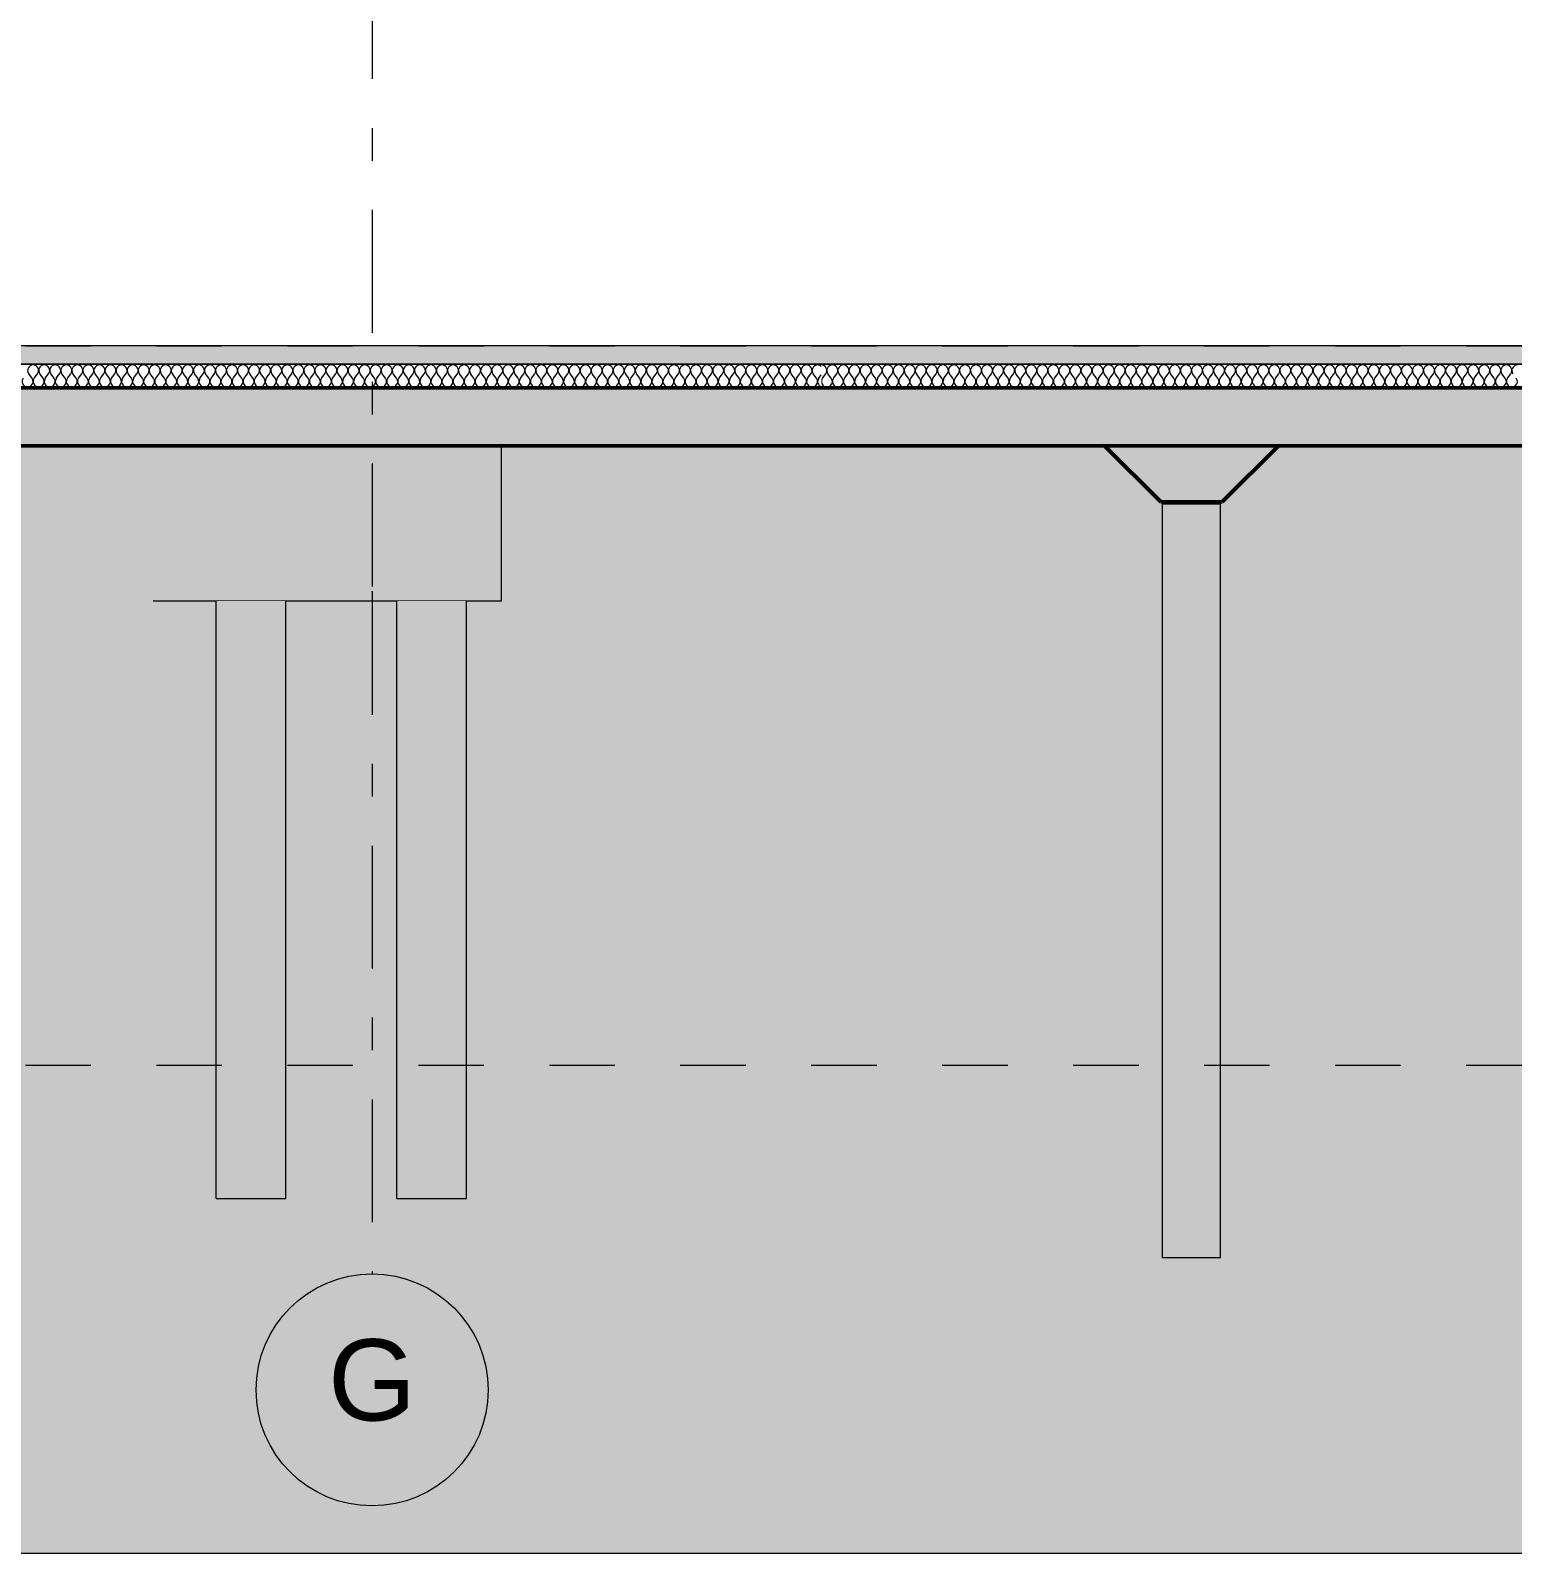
# Model space of a CAD drawing. Header units: millimetres. Extents: x -46169 to 228156, y -86316 to 18123.
# Drawn here: x 123191 to 129579, y -86316 to -79751 of the extents above; entities that cross this region are included whole.
import ezdxf
from ezdxf.enums import TextEntityAlignment as Align

# ---------------------------------------------------------------- set-up
doc = ezdxf.new("R2010")
doc.units = ezdxf.units.MM
doc.header["$MEASUREMENT"] = 0
for name, pattern in [('Dashed', [2822.222233, 1411.111116, -1411.111116]), ('Double Dashed', [1093.611073, 529.166651, -211.666656, 141.111112, -211.666656]), ('Wipeout_Contour', [1000, 0, -1000])]:
    doc.linetypes.add(name, pattern=pattern)
for name, color, linetype, lineweight, true_color in [('0_Pen_No__105', 7, 'Continuous', 15, 0xa6a6a6), ('A-230-M_FLOOR.IFC Import_Pen_No__109', 7, 'Continuous', 15, 0xa6a6a6), ('A-230-M_FLOOR.IFC Import_Pen_No__29', 7, 'Continuous', 50, 0x2a2a2a), ('New_A-15-MG_Structural_Grid_Phase_2_Pen_No__222', 7, 'Continuous', 13, 0x65af33), ('New_A-20-M_Floor_Slab_Pen_No__107', 7, 'Continuous', 15, 0xa6a6a6), ('New_A-20-M_Floor_Slab_Pen_No__109', 7, 'Continuous', 15, 0xa6a6a6), ('New_A-20-M_Floor_Slab_Pen_No__162', 7, 'Continuous', 0, 0xe47200), ('S-160-M_FOUND.IFC Import_Pen_No__104', 7, 'Continuous', 15, 0xa6a6a6), ('S-160-M_FOUND.IFC Import_Pen_No__24', 7, 'Continuous', 50, 0x2a2a2a)]:
    doc.layers.add(name, color=color, linetype=linetype, lineweight=lineweight, true_color=true_color)
for name, color, linetype in [('A-230-M_FLOOR.IFC Import', 7, 'Continuous'), ('New_A-15-MG_Structural_Grid_Phase_2', 7, 'Continuous'), ('New_A-20-M_Floor_Slab', 7, 'Continuous'), ('New_A-25-M_Wall_Int', 7, 'Continuous'), ('S-160-M_FOUND.IFC Import', 7, 'Continuous')]:
    doc.layers.add(name, color=color, linetype=linetype)
for name, color, linetype, lineweight in [('A-95-P_Drawing_Pen_No__1', 7, 'Continuous', 13), ('A-95-P_Drawing_Pen_No__84', 8, 'Continuous', 20), ('New_A-20-M_Floor_Slab_Pen_No__1', 7, 'Continuous', 13), ('S-160-M_FOUND.IFC Import_Pen_No__1', 7, 'Continuous', 13), ('S-160-M_FOUND.IFC Import_Pen_No__4', 7, 'Continuous', 20)]:
    doc.layers.add(name, color=color, linetype=linetype, lineweight=lineweight)
doc.styles.add('GENERATED_STYLE_1', font='')
doc.styles.get('GENERATED_STYLE_1').set_extended_font_data('Swis721 BT')
pattern_1 = [(0, (104446.8, -81110.96), (0, 779.423), [48.75, -401.25]), (0, (104671.8, -80721.25), (0, 779.423), [48.75, -401.25]), (60, (104446.8, -81110.96), (-675, 389.711), [48.75, -401.25]), (60, (104896.8, -81110.96), (-675, 389.711), [48.75, -401.25]), (120, (104495.5, -81110.96), (675, 389.711), [48.75, -401.25]), (120, (104945.5, -81110.96), (675, 389.711), [48.75, -401.25]), (0, (104446.78, -81035.96), (0, 150), [0, -150, 0, -225]), (45, (104521.78, -81035.96), (-106.066, 106.066), [0, -112.5, 0, -187.5])]

# ---------------------------------------------------------------- blocks, each defined once
blk = doc.blocks.new('Section Elem_42_1', base_point=(104446.8, -81111))
at = {"color": 254, "linetype": 'Wipeout_Contour', "lineweight": 0, "ltscale": 748914.291087}
blk.add_wipeout([(129753.1, -78111), (122227.6, -78111), (122227.6, -81111), (130484.8, -81111), (130484.8, -78111)], dxfattribs=at).dxf.layer = 'New_A-25-M_Wall_Int'
blk = doc.blocks.new('*X185', base_point=(104446.8, -81111))
at = {"layer": 'New_A-20-M_Floor_Slab_Pen_No__107', "linetype": 'Continuous'}
for p, q in [((126604.5, -81250), (126618.8, -81230.9)), ((126642.6, -81250), (126628.4, -81230.9)), ((126652.2, -81250), (126666.5, -81230.9)), ((126690.3, -81250), (126676, -81230.9)), ((126699.8, -81250), (126714.1, -81230.9)), ((126737.9, -81250), (126723.6, -81230.9)), ((126747.4, -81250), (126761.7, -81230.9)), ((126785.5, -81250), (126771.2, -81230.9)), ((126795, -81250), (126809.3, -81230.9)), ((126833.1, -81250), (126818.8, -81230.9)), ((126842.6, -81250), (126856.9, -81230.9)), ((126880.7, -81250), (126866.5, -81230.9)), ((126890.3, -81250), (126904.5, -81230.9)), ((126928.4, -81250), (126914.1, -81230.9)), ((126937.9, -81250), (126952.2, -81230.9)), ((126976, -81250), (126961.7, -81230.9)), ((126985.5, -81250), (126999.8, -81230.9)), ((127023.6, -81250), (127009.3, -81230.9)), ((127033.1, -81250), (127047.4, -81230.9)), ((127071.2, -81250), (127056.9, -81230.9)), ((127080.7, -81250), (127095, -81230.9)), ((127118.8, -81250), (127104.5, -81230.9)), ((127128.4, -81250), (127142.6, -81230.9)), ((127166.5, -81250), (127152.2, -81230.9)), ((127176, -81250), (127190.3, -81230.9)), ((127214.1, -81250), (127199.8, -81230.9)), ((127223.6, -81250), (127237.9, -81230.9)), ((127261.7, -81250), (127247.4, -81230.9)), ((127271.2, -81250), (127285.5, -81230.9)), ((127309.3, -81250), (127295, -81230.9)), ((127318.8, -81250), (127333.1, -81230.9)), ((127356.9, -81250), (127342.6, -81230.9)), ((127366.5, -81250), (127380.7, -81230.9)), ((127404.5, -81250), (127390.3, -81230.9)), ((127414.1, -81250), (127428.4, -81230.9)), ((127452.2, -81250), (127437.9, -81230.9)), ((127461.7, -81250), (127476, -81230.9)), ((127499.8, -81250), (127485.5, -81230.9)), ((127509.3, -81250), (127523.6, -81230.9)), ((127547.4, -81250), (127533.1, -81230.9)), ((127556.9, -81250), (127571.2, -81230.9)), ((127595, -81250), (127580.7, -81230.9)), ((127604.5, -81250), (127618.8, -81230.9)), ((127642.6, -81250), (127628.4, -81230.9)), ((127652.2, -81250), (127666.5, -81230.9)), ((127690.3, -81250), (127676, -81230.9)), ((127699.8, -81250), (127714.1, -81230.9)), ((127737.9, -81250), (127723.6, -81230.9)), ((127747.4, -81250), (127761.7, -81230.9)), ((127785.5, -81250), (127771.2, -81230.9)), ((127795, -81250), (127809.3, -81230.9)), ((127833.1, -81250), (127818.8, -81230.9)), ((127842.6, -81250), (127856.9, -81230.9)), ((127880.7, -81250), (127866.5, -81230.9)), ((127890.3, -81250), (127904.5, -81230.9)), ((127928.4, -81250), (127914.1, -81230.9)), ((127937.9, -81250), (127952.2, -81230.9)), ((127976, -81250), (127961.7, -81230.9)), ((127985.5, -81250), (127999.8, -81230.9)), ((128023.6, -81250), (128009.3, -81230.9)), ((128033.1, -81250), (128047.4, -81230.9)), ((128071.2, -81250), (128056.9, -81230.9)), ((128080.7, -81250), (128095, -81230.9)), ((128118.8, -81250), (128104.5, -81230.9)), ((128128.4, -81250), (128142.6, -81230.9)), ((128166.5, -81250), (128152.2, -81230.9)), ((128176, -81250), (128190.3, -81230.9)), ((128214.1, -81250), (128199.8, -81230.9)), ((128223.6, -81250), (128237.9, -81230.9)), ((128261.7, -81250), (128247.4, -81230.9)), ((128271.2, -81250), (128285.5, -81230.9)), ((128309.3, -81250), (128295, -81230.9)), ((128318.8, -81250), (128333.1, -81230.9)), ((128356.9, -81250), (128342.6, -81230.9)), ((128366.5, -81250), (128380.7, -81230.9)), ((128404.5, -81250), (128390.3, -81230.9)), ((128414.1, -81250), (128428.4, -81230.9)), ((128452.2, -81250), (128437.9, -81230.9)), ((128461.7, -81250), (128476, -81230.9)), ((128499.8, -81250), (128485.5, -81230.9)), ((128509.3, -81250), (128523.6, -81230.9)), ((128547.4, -81250), (128533.1, -81230.9)), ((128556.9, -81250), (128571.2, -81230.9)), ((128595, -81250), (128580.7, -81230.9)), ((128604.5, -81250), (128618.8, -81230.9)), ((128642.6, -81250), (128628.4, -81230.9)), ((128652.2, -81250), (128666.5, -81230.9)), ((128690.3, -81250), (128676, -81230.9)), ((128699.8, -81250), (128714.1, -81230.9)), ((128737.9, -81250), (128723.6, -81230.9)), ((128747.4, -81250), (128761.7, -81230.9)), ((128785.5, -81250), (128771.2, -81230.9)), ((128795, -81250), (128809.3, -81230.9)), ((128833.1, -81250), (128818.8, -81230.9)), ((128842.6, -81250), (128856.9, -81230.9)), ((128880.7, -81250), (128866.5, -81230.9)), ((128890.3, -81250), (128904.5, -81230.9)), ((128928.4, -81250), (128914.1, -81230.9)), ((128937.9, -81250), (128952.2, -81230.9)), ((128976, -81250), (128961.7, -81230.9)), ((128985.5, -81250), (128999.8, -81230.9)), ((129023.6, -81250), (129009.3, -81230.9)), ((129033.1, -81250), (129047.4, -81230.9)), ((129071.2, -81250), (129056.9, -81230.9)), ((129080.7, -81250), (129095, -81230.9)), ((129118.8, -81250), (129104.5, -81230.9)), ((129128.4, -81250), (129142.6, -81230.9)), ((129166.5, -81250), (129152.2, -81230.9)), ((129176, -81250), (129190.3, -81230.9)), ((129214.1, -81250), (129199.8, -81230.9)), ((129223.6, -81250), (129237.9, -81230.9)), ((129261.7, -81250), (129247.4, -81230.9)), ((129271.2, -81250), (129285.5, -81230.9)), ((129309.3, -81250), (129295, -81230.9)), ((129318.8, -81250), (129333.1, -81230.9)), ((129356.9, -81250), (129342.6, -81230.9)), ((129366.5, -81250), (129380.7, -81230.9)), ((129404.5, -81250), (129390.3, -81230.9)), ((129414.1, -81250), (129428.4, -81230.9)), ((129452.2, -81250), (129437.9, -81230.9)), ((129461.7, -81250), (129476, -81230.9)), ((129499.8, -81250), (129485.5, -81230.9)), ((129509.3, -81250), (129523.6, -81230.9)), ((129547.4, -81250), (129533.1, -81230.9)), ((129556.9, -81250), (129571.2, -81230.9))]:
    blk.add_line(p, q, dxfattribs=at)
for centre, start, end in [((126599.8, -81216.7), 323.1301, 90), ((126647.4, -81216.7), 90, 216.8699), ((126647.4, -81216.7), 323.1301, 90), ((126695, -81216.7), 90, 216.8699), ((126695, -81216.7), 323.1301, 90), ((126742.6, -81216.7), 90, 216.8699), ((126742.6, -81216.7), 323.1301, 90), ((126790.3, -81216.7), 90, 216.8699), ((126790.3, -81216.7), 323.1301, 90), ((126837.9, -81216.7), 90, 216.8699), ((126837.9, -81216.7), 323.1301, 90), ((126885.5, -81216.7), 90, 216.8699), ((126885.5, -81216.7), 323.1301, 90), ((126933.1, -81216.7), 90, 216.8699), ((126933.1, -81216.7), 323.1301, 90), ((126980.7, -81216.7), 90, 216.8699), ((126980.7, -81216.7), 323.1301, 90), ((127028.4, -81216.7), 90, 216.8699), ((127028.4, -81216.7), 323.1301, 90), ((127076, -81216.7), 90, 216.8699), ((127076, -81216.7), 323.1301, 90), ((127123.6, -81216.7), 90, 216.8699), ((127123.6, -81216.7), 323.1301, 90), ((127171.2, -81216.7), 90, 216.8699), ((127171.2, -81216.7), 323.1301, 90), ((127218.8, -81216.7), 90, 216.8699), ((127218.8, -81216.7), 323.1301, 90), ((127266.5, -81216.7), 90, 216.8699), ((127266.5, -81216.7), 323.1301, 90), ((127314.1, -81216.7), 90, 216.8699), ((127314.1, -81216.7), 323.1301, 90), ((127361.7, -81216.7), 90, 216.8699), ((127361.7, -81216.7), 323.1301, 90), ((127409.3, -81216.7), 90, 216.8699), ((127409.3, -81216.7), 323.1301, 90), ((127456.9, -81216.7), 90, 216.8699), ((127456.9, -81216.7), 323.1301, 90), ((127504.5, -81216.7), 90, 216.8699), ((127504.5, -81216.7), 323.1301, 90), ((127552.2, -81216.7), 90, 216.8699), ((127552.2, -81216.7), 323.1301, 90), ((127599.8, -81216.7), 90, 216.8699), ((127599.8, -81216.7), 323.1301, 90), ((127647.4, -81216.7), 90, 216.8699), ((127647.4, -81216.7), 323.1301, 90), ((127695, -81216.7), 90, 216.8699), ((127695, -81216.7), 323.1301, 90), ((127742.6, -81216.7), 90, 216.8699), ((127742.6, -81216.7), 323.1301, 90), ((127790.3, -81216.7), 90, 216.8699), ((127790.3, -81216.7), 323.1301, 90), ((127837.9, -81216.7), 90, 216.8699), ((127837.9, -81216.7), 323.1301, 90), ((127885.5, -81216.7), 90, 216.8699), ((127885.5, -81216.7), 323.1301, 90), ((127933.1, -81216.7), 90, 216.8699), ((127933.1, -81216.7), 323.1301, 90), ((127980.7, -81216.7), 90, 216.8699), ((127980.7, -81216.7), 323.1301, 90), ((128028.4, -81216.7), 90, 216.8699), ((128028.4, -81216.7), 323.1301, 90), ((128076, -81216.7), 90, 216.8699), ((128076, -81216.7), 323.1301, 90), ((128123.6, -81216.7), 90, 216.8699), ((128123.6, -81216.7), 323.1301, 90), ((128171.2, -81216.7), 90, 216.8699), ((128171.2, -81216.7), 323.1301, 90), ((128218.8, -81216.7), 90, 216.8699), ((128218.8, -81216.7), 323.1301, 90), ((128266.5, -81216.7), 90, 216.8699), ((128266.5, -81216.7), 323.1301, 90), ((128314.1, -81216.7), 90, 216.8699), ((128314.1, -81216.7), 323.1301, 90), ((128361.7, -81216.7), 90, 216.8699), ((128361.7, -81216.7), 323.1301, 90), ((128409.3, -81216.7), 90, 216.8699), ((128409.3, -81216.7), 323.1301, 90), ((128456.9, -81216.7), 90, 216.8699), ((128456.9, -81216.7), 323.1301, 90), ((128504.5, -81216.7), 90, 216.8699), ((128504.5, -81216.7), 323.1301, 90), ((128552.2, -81216.7), 90, 216.8699), ((128552.2, -81216.7), 323.1301, 90), ((128599.8, -81216.7), 90, 216.8699), ((128599.8, -81216.7), 323.1301, 90), ((128647.4, -81216.7), 90, 216.8699), ((128647.4, -81216.7), 323.1301, 90), ((128695, -81216.7), 90, 216.8699), ((128695, -81216.7), 323.1301, 90), ((128742.6, -81216.7), 90, 216.8699), ((128742.6, -81216.7), 323.1301, 90), ((128790.3, -81216.7), 90, 216.8699), ((128790.3, -81216.7), 323.1301, 90), ((128837.9, -81216.7), 90, 216.8699), ((128837.9, -81216.7), 323.1301, 90), ((128885.5, -81216.7), 90, 216.8699), ((128885.5, -81216.7), 323.1301, 90), ((128933.1, -81216.7), 90, 216.8699), ((128933.1, -81216.7), 323.1301, 90), ((128980.7, -81216.7), 90, 216.8699), ((128980.7, -81216.7), 323.1301, 90), ((129028.4, -81216.7), 90, 216.8699), ((129028.4, -81216.7), 323.1301, 90), ((129076, -81216.7), 90, 216.8699), ((129076, -81216.7), 323.1301, 90), ((129123.6, -81216.7), 90, 216.8699), ((129123.6, -81216.7), 323.1301, 90), ((129171.2, -81216.7), 90, 216.8699), ((129171.2, -81216.7), 323.1301, 90), ((129218.8, -81216.7), 90, 216.8699), ((129218.8, -81216.7), 323.1301, 90), ((129266.5, -81216.7), 90, 216.8699), ((129266.5, -81216.7), 323.1301, 90), ((129314.1, -81216.7), 90, 216.8699), ((129314.1, -81216.7), 323.1301, 90), ((129361.7, -81216.7), 90, 216.8699), ((129361.7, -81216.7), 323.1301, 90), ((129409.3, -81216.7), 90, 216.8699), ((129409.3, -81216.7), 323.1301, 90), ((129456.9, -81216.7), 90, 216.8699), ((129456.9, -81216.7), 323.1301, 90), ((129504.5, -81216.7), 90, 216.8699), ((129504.5, -81216.7), 323.1301, 90), ((129552.2, -81216.7), 90, 216.8699), ((129552.2, -81216.7), 323.1301, 90), ((129599.8, -81216.7), 90, 216.8699), ((126623.6, -81264.3), 143.1301, 36.8699), ((126671.2, -81264.3), 143.1301, 36.8699), ((126718.8, -81264.3), 143.1301, 36.8699), ((126766.5, -81264.3), 143.1301, 36.8699), ((126814.1, -81264.3), 143.1301, 36.8699), ((126861.7, -81264.3), 143.1301, 36.8699), ((126909.3, -81264.3), 143.1301, 36.8699), ((126956.9, -81264.3), 143.1301, 36.8699), ((127004.5, -81264.3), 143.1301, 36.8699), ((127052.2, -81264.3), 143.1301, 36.8699), ((127099.8, -81264.3), 143.1301, 36.8699), ((127147.4, -81264.3), 143.1301, 36.8699), ((127195, -81264.3), 143.1301, 36.8699), ((127242.6, -81264.3), 143.1301, 36.8699), ((127290.3, -81264.3), 143.1301, 36.8699), ((127337.9, -81264.3), 143.1301, 36.8699), ((127385.5, -81264.3), 143.1301, 36.8699), ((127433.1, -81264.3), 143.1301, 36.8699), ((127480.7, -81264.3), 143.1301, 36.8699), ((127528.4, -81264.3), 143.1301, 36.8699), ((127576, -81264.3), 143.1301, 36.8699), ((127623.6, -81264.3), 143.1301, 36.8699), ((127671.2, -81264.3), 143.1301, 36.8699), ((127718.8, -81264.3), 143.1301, 36.8699), ((127766.5, -81264.3), 143.1301, 36.8699), ((127814.1, -81264.3), 143.1301, 36.8699), ((127861.7, -81264.3), 143.1301, 36.8699), ((127909.3, -81264.3), 143.1301, 36.8699), ((127956.9, -81264.3), 143.1301, 36.8699), ((128004.5, -81264.3), 143.1301, 36.8699), ((128052.2, -81264.3), 143.1301, 36.8699), ((128099.8, -81264.3), 143.1301, 36.8699), ((128147.4, -81264.3), 143.1301, 36.8699), ((128195, -81264.3), 143.1301, 36.8699), ((128242.6, -81264.3), 143.1301, 36.8699), ((128290.3, -81264.3), 143.1301, 36.8699), ((128337.9, -81264.3), 143.1301, 36.8699), ((128385.5, -81264.3), 143.1301, 36.8699), ((128433.1, -81264.3), 143.1301, 36.8699), ((128480.7, -81264.3), 143.1301, 36.8699), ((128528.4, -81264.3), 143.1301, 36.8699), ((128576, -81264.3), 143.1301, 36.8699), ((128623.6, -81264.3), 143.1301, 36.8699), ((128671.2, -81264.3), 143.1301, 36.8699), ((128718.8, -81264.3), 143.1301, 36.8699), ((128766.5, -81264.3), 143.1301, 36.8699), ((128814.1, -81264.3), 143.1301, 36.8699), ((128861.7, -81264.3), 143.1301, 36.8699), ((128909.3, -81264.3), 143.1301, 36.8699), ((128956.9, -81264.3), 143.1301, 36.8699), ((129004.5, -81264.3), 143.1301, 36.8699), ((129052.2, -81264.3), 143.1301, 36.8699), ((129099.8, -81264.3), 143.1301, 36.8699), ((129147.4, -81264.3), 143.1301, 36.8699), ((129195, -81264.3), 143.1301, 36.8699), ((129242.6, -81264.3), 143.1301, 36.8699), ((129290.3, -81264.3), 143.1301, 36.8699), ((129337.9, -81264.3), 143.1301, 36.8699), ((129385.5, -81264.3), 143.1301, 36.8699), ((129433.1, -81264.3), 143.1301, 36.8699), ((129480.7, -81264.3), 143.1301, 36.8699), ((129528.4, -81264.3), 143.1301, 36.8699), ((129576, -81264.3), 143.1301, 36.8699)]:
    blk.add_arc(centre, 23.8, start, end, dxfattribs=at)
blk = doc.blocks.new('*X186', base_point=(104446.8, -81111))
at = {"layer": 'New_A-20-M_Floor_Slab_Pen_No__107', "linetype": 'Continuous'}
for p, q in [((123198, -81250), (123183.8, -81230.9)), ((123207.6, -81250), (123221.9, -81230.9)), ((123245.7, -81250), (123231.4, -81230.9)), ((123255.2, -81250), (123269.5, -81230.9)), ((123293.3, -81250), (123279, -81230.9)), ((123302.8, -81250), (123317.1, -81230.9)), ((123340.9, -81250), (123326.6, -81230.9)), ((123350.4, -81250), (123364.7, -81230.9)), ((123388.5, -81250), (123374.2, -81230.9)), ((123398, -81250), (123412.3, -81230.9)), ((123436.1, -81250), (123421.9, -81230.9)), ((123445.7, -81250), (123459.9, -81230.9)), ((123483.8, -81250), (123469.5, -81230.9)), ((123493.3, -81250), (123507.6, -81230.9)), ((123531.4, -81250), (123517.1, -81230.9)), ((123540.9, -81250), (123555.2, -81230.9)), ((123579, -81250), (123564.7, -81230.9)), ((123588.5, -81250), (123602.8, -81230.9)), ((123626.6, -81250), (123612.3, -81230.9)), ((123636.1, -81250), (123650.4, -81230.9)), ((123674.2, -81250), (123659.9, -81230.9)), ((123683.8, -81250), (123698, -81230.9)), ((123721.9, -81250), (123707.6, -81230.9)), ((123731.4, -81250), (123745.7, -81230.9)), ((123769.5, -81250), (123755.2, -81230.9)), ((123779, -81250), (123793.3, -81230.9)), ((123817.1, -81250), (123802.8, -81230.9)), ((123826.6, -81250), (123840.9, -81230.9)), ((123864.7, -81250), (123850.4, -81230.9)), ((123874.2, -81250), (123888.5, -81230.9)), ((123912.3, -81250), (123898, -81230.9)), ((123921.9, -81250), (123936.1, -81230.9)), ((123959.9, -81250), (123945.7, -81230.9)), ((123969.5, -81250), (123983.8, -81230.9)), ((124007.6, -81250), (123993.3, -81230.9)), ((124017.1, -81250), (124031.4, -81230.9)), ((124055.2, -81250), (124040.9, -81230.9)), ((124064.7, -81250), (124079, -81230.9)), ((124102.8, -81250), (124088.5, -81230.9)), ((124112.3, -81250), (124126.6, -81230.9)), ((124150.4, -81250), (124136.1, -81230.9)), ((124159.9, -81250), (124174.2, -81230.9)), ((124198, -81250), (124183.8, -81230.9)), ((124207.6, -81250), (124221.9, -81230.9)), ((124245.7, -81250), (124231.4, -81230.9)), ((124255.2, -81250), (124269.5, -81230.9)), ((124293.3, -81250), (124279, -81230.9)), ((124302.8, -81250), (124317.1, -81230.9)), ((124340.9, -81250), (124326.6, -81230.9)), ((124350.4, -81250), (124364.7, -81230.9)), ((124388.5, -81250), (124374.2, -81230.9)), ((124398, -81250), (124412.3, -81230.9)), ((124436.1, -81250), (124421.9, -81230.9)), ((124445.7, -81250), (124459.9, -81230.9)), ((124483.8, -81250), (124469.5, -81230.9)), ((124493.3, -81250), (124507.6, -81230.9)), ((124531.4, -81250), (124517.1, -81230.9)), ((124540.9, -81250), (124555.2, -81230.9)), ((124579, -81250), (124564.7, -81230.9)), ((124588.5, -81250), (124602.8, -81230.9)), ((124626.6, -81250), (124612.3, -81230.9)), ((124636.1, -81250), (124650.4, -81230.9)), ((124674.2, -81250), (124659.9, -81230.9)), ((124683.8, -81250), (124698, -81230.9)), ((124721.9, -81250), (124707.6, -81230.9)), ((124731.4, -81250), (124745.7, -81230.9)), ((124769.5, -81250), (124755.2, -81230.9)), ((124779, -81250), (124793.3, -81230.9)), ((124817.1, -81250), (124802.8, -81230.9)), ((124826.6, -81250), (124840.9, -81230.9)), ((124864.7, -81250), (124850.4, -81230.9)), ((124874.2, -81250), (124888.5, -81230.9)), ((124912.3, -81250), (124898, -81230.9)), ((124921.9, -81250), (124936.1, -81230.9)), ((124959.9, -81250), (124945.7, -81230.9)), ((124969.5, -81250), (124983.8, -81230.9)), ((125007.6, -81250), (124993.3, -81230.9)), ((125017.1, -81250), (125031.4, -81230.9)), ((125055.2, -81250), (125040.9, -81230.9)), ((125064.7, -81250), (125079, -81230.9)), ((125102.8, -81250), (125088.5, -81230.9)), ((125112.3, -81250), (125126.6, -81230.9)), ((125150.4, -81250), (125136.1, -81230.9)), ((125159.9, -81250), (125174.2, -81230.9)), ((125198, -81250), (125183.8, -81230.9)), ((125207.6, -81250), (125221.9, -81230.9)), ((125245.7, -81250), (125231.4, -81230.9)), ((125255.2, -81250), (125269.5, -81230.9)), ((125293.3, -81250), (125279, -81230.9)), ((125302.8, -81250), (125317.1, -81230.9)), ((125340.9, -81250), (125326.6, -81230.9)), ((125350.4, -81250), (125364.7, -81230.9)), ((125388.5, -81250), (125374.2, -81230.9)), ((125398, -81250), (125412.3, -81230.9)), ((125436.1, -81250), (125421.9, -81230.9)), ((125445.7, -81250), (125459.9, -81230.9)), ((125483.8, -81250), (125469.5, -81230.9)), ((125493.3, -81250), (125507.6, -81230.9)), ((125531.4, -81250), (125517.1, -81230.9)), ((125540.9, -81250), (125555.2, -81230.9)), ((125579, -81250), (125564.7, -81230.9)), ((125588.5, -81250), (125602.8, -81230.9)), ((125626.6, -81250), (125612.3, -81230.9)), ((125636.1, -81250), (125650.4, -81230.9)), ((125674.2, -81250), (125659.9, -81230.9)), ((125683.8, -81250), (125698, -81230.9)), ((125721.9, -81250), (125707.6, -81230.9)), ((125731.4, -81250), (125745.7, -81230.9)), ((125769.5, -81250), (125755.2, -81230.9)), ((125779, -81250), (125793.3, -81230.9)), ((125817.1, -81250), (125802.8, -81230.9)), ((125826.6, -81250), (125840.9, -81230.9)), ((125864.7, -81250), (125850.4, -81230.9)), ((125874.2, -81250), (125888.5, -81230.9)), ((125912.3, -81250), (125898, -81230.9)), ((125921.9, -81250), (125936.1, -81230.9)), ((125959.9, -81250), (125945.7, -81230.9)), ((125969.5, -81250), (125983.8, -81230.9)), ((126007.6, -81250), (125993.3, -81230.9)), ((126017.1, -81250), (126031.4, -81230.9)), ((126055.2, -81250), (126040.9, -81230.9)), ((126064.7, -81250), (126079, -81230.9)), ((126102.8, -81250), (126088.5, -81230.9)), ((126112.3, -81250), (126126.6, -81230.9)), ((126150.4, -81250), (126136.1, -81230.9)), ((126159.9, -81250), (126174.2, -81230.9)), ((126198, -81250), (126183.8, -81230.9)), ((126207.6, -81250), (126221.9, -81230.9)), ((126245.7, -81250), (126231.4, -81230.9)), ((126255.2, -81250), (126269.5, -81230.9)), ((126293.3, -81250), (126279, -81230.9)), ((126302.8, -81250), (126317.1, -81230.9)), ((126340.9, -81250), (126326.6, -81230.9)), ((126350.4, -81250), (126364.7, -81230.9)), ((126388.5, -81250), (126374.2, -81230.9)), ((126398, -81250), (126412.3, -81230.9)), ((126436.1, -81250), (126421.9, -81230.9)), ((126445.7, -81250), (126459.9, -81230.9)), ((126483.8, -81250), (126469.5, -81230.9)), ((126493.3, -81250), (126507.6, -81230.9)), ((126531.4, -81250), (126517.1, -81230.9)), ((126540.9, -81250), (126555.2, -81230.9)), ((126579, -81250), (126564.7, -81230.9)), ((126588.5, -81250), (126599.8, -81235))]:
    blk.add_line(p, q, dxfattribs=at)
for centre, start, end in [((123202.8, -81216.7), 90, 216.8699), ((123202.8, -81216.7), 323.1301, 90), ((123250.4, -81216.7), 90, 216.8699), ((123250.4, -81216.7), 323.1301, 90), ((123298, -81216.7), 90, 216.8699), ((123298, -81216.7), 323.1301, 90), ((123345.7, -81216.7), 90, 216.8699), ((123345.7, -81216.7), 323.1301, 90), ((123393.3, -81216.7), 90, 216.8699), ((123393.3, -81216.7), 323.1301, 90), ((123440.9, -81216.7), 90, 216.8699), ((123440.9, -81216.7), 323.1301, 90), ((123488.5, -81216.7), 90, 216.8699), ((123488.5, -81216.7), 323.1301, 90), ((123536.1, -81216.7), 90, 216.8699), ((123536.1, -81216.7), 323.1301, 90), ((123583.8, -81216.7), 90, 216.8699), ((123583.8, -81216.7), 323.1301, 90), ((123631.4, -81216.7), 90, 216.8699), ((123631.4, -81216.7), 323.1301, 90), ((123679, -81216.7), 90, 216.8699), ((123679, -81216.7), 323.1301, 90), ((123726.6, -81216.7), 90, 216.8699), ((123726.6, -81216.7), 323.1301, 90), ((123774.2, -81216.7), 90, 216.8699), ((123774.2, -81216.7), 323.1301, 90), ((123821.9, -81216.7), 90, 216.8699), ((123821.9, -81216.7), 323.1301, 90), ((123869.5, -81216.7), 90, 216.8699), ((123869.5, -81216.7), 323.1301, 90), ((123917.1, -81216.7), 90, 216.8699), ((123917.1, -81216.7), 323.1301, 90), ((123964.7, -81216.7), 90, 216.8699), ((123964.7, -81216.7), 323.1301, 90), ((124012.3, -81216.7), 90, 216.8699), ((124012.3, -81216.7), 323.1301, 90), ((124059.9, -81216.7), 90, 216.8699), ((124059.9, -81216.7), 323.1301, 90), ((124107.6, -81216.7), 90, 216.8699), ((124107.6, -81216.7), 323.1301, 90), ((124155.2, -81216.7), 90, 216.8699), ((124155.2, -81216.7), 323.1301, 90), ((124202.8, -81216.7), 90, 216.8699), ((124202.8, -81216.7), 323.1301, 90), ((124250.4, -81216.7), 90, 216.8699), ((124250.4, -81216.7), 323.1301, 90), ((124298, -81216.7), 90, 216.8699), ((124298, -81216.7), 323.1301, 90), ((124345.7, -81216.7), 90, 216.8699), ((124345.7, -81216.7), 323.1301, 90), ((124393.3, -81216.7), 90, 216.8699), ((124393.3, -81216.7), 323.1301, 90), ((124440.9, -81216.7), 90, 216.8699), ((124440.9, -81216.7), 323.1301, 90), ((124488.5, -81216.7), 90, 216.8699), ((124488.5, -81216.7), 323.1301, 90), ((124536.1, -81216.7), 90, 216.8699), ((124536.1, -81216.7), 323.1301, 90), ((124583.8, -81216.7), 90, 216.8699), ((124583.8, -81216.7), 323.1301, 90), ((124631.4, -81216.7), 90, 216.8699), ((124631.4, -81216.7), 323.1301, 90), ((124679, -81216.7), 90, 216.8699), ((124679, -81216.7), 323.1301, 90), ((124726.6, -81216.7), 90, 216.8699), ((124726.6, -81216.7), 323.1301, 90), ((124774.2, -81216.7), 90, 216.8699), ((124774.2, -81216.7), 323.1301, 90), ((124821.9, -81216.7), 90, 216.8699), ((124821.9, -81216.7), 323.1301, 90), ((124869.5, -81216.7), 90, 216.8699), ((124869.5, -81216.7), 323.1301, 90), ((124917.1, -81216.7), 90, 216.8699), ((124917.1, -81216.7), 323.1301, 90), ((124964.7, -81216.7), 90, 216.8699), ((124964.7, -81216.7), 323.1301, 90), ((125012.3, -81216.7), 90, 216.8699), ((125012.3, -81216.7), 323.1301, 90), ((125059.9, -81216.7), 90, 216.8699), ((125059.9, -81216.7), 323.1301, 90), ((125107.6, -81216.7), 90, 216.8699), ((125107.6, -81216.7), 323.1301, 90), ((125155.2, -81216.7), 90, 216.8699), ((125155.2, -81216.7), 323.1301, 90), ((125202.8, -81216.7), 90, 216.8699), ((125202.8, -81216.7), 323.1301, 90), ((125250.4, -81216.7), 90, 216.8699), ((125250.4, -81216.7), 323.1301, 90), ((125298, -81216.7), 90, 216.8699), ((125298, -81216.7), 323.1301, 90), ((125345.7, -81216.7), 90, 216.8699), ((125345.7, -81216.7), 323.1301, 90), ((125393.3, -81216.7), 90, 216.8699), ((125393.3, -81216.7), 323.1301, 90), ((125440.9, -81216.7), 90, 216.8699), ((125440.9, -81216.7), 323.1301, 90), ((125488.5, -81216.7), 90, 216.8699), ((125488.5, -81216.7), 323.1301, 90), ((125536.1, -81216.7), 90, 216.8699), ((125536.1, -81216.7), 323.1301, 90), ((125583.8, -81216.7), 90, 216.8699), ((125583.8, -81216.7), 323.1301, 90), ((125631.4, -81216.7), 90, 216.8699), ((125631.4, -81216.7), 323.1301, 90), ((125679, -81216.7), 90, 216.8699), ((125679, -81216.7), 323.1301, 90), ((125726.6, -81216.7), 90, 216.8699), ((125726.6, -81216.7), 323.1301, 90), ((125774.2, -81216.7), 90, 216.8699), ((125774.2, -81216.7), 323.1301, 90), ((125821.9, -81216.7), 90, 216.8699), ((125821.9, -81216.7), 323.1301, 90), ((125869.5, -81216.7), 90, 216.8699), ((125869.5, -81216.7), 323.1301, 90), ((125917.1, -81216.7), 90, 216.8699), ((125917.1, -81216.7), 323.1301, 90), ((125964.7, -81216.7), 90, 216.8699), ((125964.7, -81216.7), 323.1301, 90), ((126012.3, -81216.7), 90, 216.8699), ((126012.3, -81216.7), 323.1301, 90), ((126059.9, -81216.7), 90, 216.8699), ((126059.9, -81216.7), 323.1301, 90), ((126107.6, -81216.7), 90, 216.8699), ((126107.6, -81216.7), 323.1301, 90), ((126155.2, -81216.7), 90, 216.8699), ((126155.2, -81216.7), 323.1301, 90), ((126202.8, -81216.7), 90, 216.8699), ((126202.8, -81216.7), 323.1301, 90), ((126250.4, -81216.7), 90, 216.8699), ((126250.4, -81216.7), 323.1301, 90), ((126298, -81216.7), 90, 216.8699), ((126298, -81216.7), 323.1301, 90), ((126345.7, -81216.7), 90, 216.8699), ((126345.7, -81216.7), 323.1301, 90), ((126393.3, -81216.7), 90, 216.8699), ((126393.3, -81216.7), 323.1301, 90), ((126440.9, -81216.7), 90, 216.8699), ((126440.9, -81216.7), 323.1301, 90), ((126488.5, -81216.7), 90, 216.8699), ((126488.5, -81216.7), 323.1301, 90), ((126536.1, -81216.7), 90, 216.8699), ((126536.1, -81216.7), 323.1301, 90), ((126583.8, -81216.7), 90, 216.8699), ((126583.8, -81216.7), 47.68607, 90), ((123179, -81264.3), 143.1301, 36.8699), ((123226.6, -81264.3), 143.1301, 36.8699), ((123274.2, -81264.3), 143.1301, 36.8699), ((123321.9, -81264.3), 143.1301, 36.8699), ((123369.5, -81264.3), 143.1301, 36.8699), ((123417.1, -81264.3), 143.1301, 36.8699), ((123464.7, -81264.3), 143.1301, 36.8699), ((123512.3, -81264.3), 143.1301, 36.8699), ((123559.9, -81264.3), 143.1301, 36.8699), ((123607.6, -81264.3), 143.1301, 36.8699), ((123655.2, -81264.3), 143.1301, 36.8699), ((123702.8, -81264.3), 143.1301, 36.8699), ((123750.4, -81264.3), 143.1301, 36.8699), ((123798, -81264.3), 143.1301, 36.8699), ((123845.7, -81264.3), 143.1301, 36.8699), ((123893.3, -81264.3), 143.1301, 36.8699), ((123940.9, -81264.3), 143.1301, 36.8699), ((123988.5, -81264.3), 143.1301, 36.8699), ((124036.1, -81264.3), 143.1301, 36.8699), ((124083.8, -81264.3), 143.1301, 36.8699), ((124131.4, -81264.3), 143.1301, 36.8699), ((124179, -81264.3), 143.1301, 36.8699), ((124226.6, -81264.3), 143.1301, 36.8699), ((124274.2, -81264.3), 143.1301, 36.8699), ((124321.9, -81264.3), 143.1301, 36.8699), ((124369.5, -81264.3), 143.1301, 36.8699), ((124417.1, -81264.3), 143.1301, 36.8699), ((124464.7, -81264.3), 143.1301, 36.8699), ((124512.3, -81264.3), 143.1301, 36.8699), ((124559.9, -81264.3), 143.1301, 36.8699), ((124607.6, -81264.3), 143.1301, 36.8699), ((124655.2, -81264.3), 143.1301, 36.8699), ((124702.8, -81264.3), 143.1301, 36.8699), ((124750.4, -81264.3), 143.1301, 36.8699), ((124798, -81264.3), 143.1301, 36.8699), ((124845.7, -81264.3), 143.1301, 36.8699), ((124893.3, -81264.3), 143.1301, 36.8699), ((124940.9, -81264.3), 143.1301, 36.8699), ((124988.5, -81264.3), 143.1301, 36.8699), ((125036.1, -81264.3), 143.1301, 36.8699), ((125083.8, -81264.3), 143.1301, 36.8699), ((125131.4, -81264.3), 143.1301, 36.8699), ((125179, -81264.3), 143.1301, 36.8699), ((125226.6, -81264.3), 143.1301, 36.8699), ((125274.2, -81264.3), 143.1301, 36.8699), ((125321.9, -81264.3), 143.1301, 36.8699), ((125369.5, -81264.3), 143.1301, 36.8699), ((125417.1, -81264.3), 143.1301, 36.8699), ((125464.7, -81264.3), 143.1301, 36.8699), ((125512.3, -81264.3), 143.1301, 36.8699), ((125559.9, -81264.3), 143.1301, 36.8699), ((125607.6, -81264.3), 143.1301, 36.8699), ((125655.2, -81264.3), 143.1301, 36.8699), ((125702.8, -81264.3), 143.1301, 36.8699), ((125750.4, -81264.3), 143.1301, 36.8699), ((125798, -81264.3), 143.1301, 36.8699), ((125845.7, -81264.3), 143.1301, 36.8699), ((125893.3, -81264.3), 143.1301, 36.8699), ((125940.9, -81264.3), 143.1301, 36.8699), ((125988.5, -81264.3), 143.1301, 36.8699), ((126036.1, -81264.3), 143.1301, 36.8699), ((126083.8, -81264.3), 143.1301, 36.8699), ((126131.4, -81264.3), 143.1301, 36.8699), ((126179, -81264.3), 143.1301, 36.8699), ((126226.6, -81264.3), 143.1301, 36.8699), ((126274.2, -81264.3), 143.1301, 36.8699), ((126321.9, -81264.3), 143.1301, 36.8699), ((126369.5, -81264.3), 143.1301, 36.8699), ((126417.1, -81264.3), 143.1301, 36.8699), ((126464.7, -81264.3), 143.1301, 36.8699), ((126512.3, -81264.3), 143.1301, 36.8699), ((126559.9, -81264.3), 143.1301, 36.8699), ((126607.6, -81264.3), 143.1301, 250.92487)]:
    blk.add_arc(centre, 23.8, start, end, dxfattribs=at)
blk = doc.blocks.new('Section Elem_146_1', base_point=(104446.8, -81111))
at = {"color": 254, "linetype": 'Wipeout_Contour', "lineweight": 0, "ltscale": 621519.596762}
blk.add_wipeout([(138338.7, -81190), (138338.7, -81111), (126599.8, -81111), (126599.8, -81190)], dxfattribs=at).dxf.layer = 'New_A-20-M_Floor_Slab'
at = {"layer": 'New_A-20-M_Floor_Slab_Pen_No__109', "linetype": 'Continuous'}
h = blk.add_hatch(dxfattribs=at)
h.set_pattern_fill('Lightweight_Concrete_0001', color=256, style=0, pattern_type=2)
h.set_pattern_definition(pattern_1)
h.paths.add_polyline_path([(138338.7, -81190), (138338.7, -81111), (126599.8, -81111), (126599.8, -81190)])
at = {"layer": 'New_A-20-M_Floor_Slab_Pen_No__162', "linetype": 'Continuous'}
blk.add_hatch(color=256, dxfattribs=at).paths.add_polyline_path([(138338.7, -81190.5), (138338.7, -81190), (126599.8, -81190), (126599.8, -81190.5)])
at = {"color": 254, "linetype": 'Wipeout_Contour', "lineweight": 0, "ltscale": 621707.894213}
blk.add_wipeout([(126599.8, -81290.5), (138338.7, -81290.5), (138338.7, -81190.5), (126599.8, -81190.5)], dxfattribs=at).dxf.layer = 'New_A-20-M_Floor_Slab'
at = {"layer": 'New_A-20-M_Floor_Slab'}
blk.add_blockref('*X185', (104446.8, -81111), dxfattribs=at)
at = {"color": 254, "linetype": 'Wipeout_Contour', "lineweight": 0, "ltscale": 566330.431797}
blk.add_wipeout([(126599.8, -81190), (126599.8, -81111), (105107.6, -81111), (105107.6, -81190)], dxfattribs=at).dxf.layer = 'New_A-20-M_Floor_Slab'
at = {"layer": 'New_A-20-M_Floor_Slab_Pen_No__109', "linetype": 'Continuous'}
h = blk.add_hatch(dxfattribs=at)
h.set_pattern_fill('Lightweight_Concrete_0001', color=256, style=0, pattern_type=2)
h.set_pattern_definition(pattern_1)
h.paths.add_polyline_path([(126599.8, -81190), (126599.8, -81111), (105107.6, -81111), (105107.6, -81190)])
at = {"layer": 'New_A-20-M_Floor_Slab_Pen_No__162', "linetype": 'Continuous'}
blk.add_hatch(color=256, dxfattribs=at).paths.add_polyline_path([(126599.8, -81190.5), (126599.8, -81190), (105107.6, -81190), (105107.6, -81190.5)])
at = {"layer": 'New_A-20-M_Floor_Slab_Pen_No__1', "linetype": 'Continuous', "flags": 128}
blk.add_lwpolyline([(177172.4, -81111), (160483.1, -81111), (138338.7, -81111), (126599.8, -81111), (105107.6, -81111)], dxfattribs=at)
at = {"color": 254, "linetype": 'Wipeout_Contour', "lineweight": 0, "ltscale": 566537.656175}
blk.add_wipeout([(105107.6, -81290.5), (126599.8, -81290.5), (126599.8, -81190.5), (105107.6, -81190.5)], dxfattribs=at).dxf.layer = 'New_A-20-M_Floor_Slab'
at = {"layer": 'New_A-20-M_Floor_Slab_Pen_No__1', "linetype": 'Continuous', "flags": 128}
for points in [[(181470.3, -81190), (160483.1, -81190), (138338.7, -81190), (126599.8, -81190), (105107.6, -81190)], [(181470.3, -81190.5), (160483.1, -81190.5), (138338.7, -81190.5), (126599.8, -81190.5), (105107.6, -81190.5)], [(181470.3, -81290.5), (160483.1, -81290.5), (138338.7, -81290.5), (126599.8, -81290.5), (105107.6, -81290.5)]]:
    blk.add_lwpolyline(points, dxfattribs=at)
at = {"layer": 'New_A-20-M_Floor_Slab'}
blk.add_blockref('*X186', (104446.8, -81111), dxfattribs=at)
blk = doc.blocks.new('Section Elem_233_1', base_point=(104446.8, -81111))
at = {"color": 254, "linetype": 'Wipeout_Contour', "lineweight": 0, "ltscale": 595024.62187}
blk.add_wipeout([(124670.7, -81541), (123720.7, -81541), (123720.7, -82211), (124670.7, -82211)], dxfattribs=at).dxf.layer = 'S-160-M_FOUND.IFC Import'
at = {"color": 254, "linetype": 'Wipeout_Contour', "lineweight": 0, "ltscale": 597530.978429}
blk.add_wipeout([(124670.7, -82211), (125220.7, -82211), (125220.7, -81541), (124670.7, -81541)], dxfattribs=at).dxf.layer = 'S-160-M_FOUND.IFC Import'
at = {"layer": 'S-160-M_FOUND.IFC Import_Pen_No__4', "linetype": 'Continuous'}
for p, q in [((125220.7, -82211), (125220.7, -81541)), ((124670.7, -82211), (123720.7, -82211)), ((125220.7, -82211), (124670.7, -82211))]:
    blk.add_line(p, q, dxfattribs=at)
blk = doc.blocks.new('Section Elem_269_1', base_point=(104446.8, -81111))
at = {"color": 254, "linetype": 'Wipeout_Contour', "lineweight": 0, "ltscale": 611804.41867}
blk.add_wipeout([(128320, -81791), (128070, -81791), (128070, -85041), (128320, -85041)], dxfattribs=at).dxf.layer = 'S-160-M_FOUND.IFC Import'
at = {"layer": 'S-160-M_FOUND.IFC Import_Pen_No__4', "linetype": 'Continuous'}
blk.add_line((128320, -85041), (128070, -85041), dxfattribs=at)
at = {"color": 254, "linetype": 'Wipeout_Contour', "lineweight": 0, "ltscale": 608251.596108}
blk.add_wipeout([(128062.7, -81783.6), (128070, -81791), (128320, -81791), (128327.3, -81783.6)], dxfattribs=at).dxf.layer = 'S-160-M_FOUND.IFC Import'
at = {"layer": 'S-160-M_FOUND.IFC Import_Pen_No__104', "linetype": 'Continuous', "lineweight": 0, "true_color": 0x535353}
blk.add_hatch(color=251, dxfattribs=at).paths.add_polyline_path([(128570, -81541), (127820, -81541), (128062.7, -81783.6), (128327.3, -81783.6)])
at = {"layer": 'S-160-M_FOUND.IFC Import_Pen_No__24', "linetype": 'Continuous'}
for p, q in [((127820, -81541), (128062.7, -81783.6)), ((128570, -81541), (128327.3, -81783.6)), ((128327.3, -81783.6), (128062.7, -81783.6))]:
    blk.add_line(p, q, dxfattribs=at)
at = {"layer": 'S-160-M_FOUND.IFC Import_Pen_No__4', "linetype": 'Continuous'}
for p, q in [((128070, -81791), (128320, -81791)), ((128070, -85041), (128070, -81791)), ((128320, -85041), (128320, -81791))]:
    blk.add_line(p, q, dxfattribs=at)
blk = doc.blocks.new('Section Elem_283_1', base_point=(104446.8, -81111))
at = {"layer": 'S-160-M_FOUND.IFC Import_Pen_No__4', "linetype": 'Continuous'}
blk.add_line((128320, -84861), (128320, -81790.9), dxfattribs=at)
blk = doc.blocks.new('Section Elem_304_1', base_point=(104446.8, -81111))
at = {"color": 254, "linetype": 'Wipeout_Contour', "lineweight": 0, "ltscale": 598454.017124}
blk.add_wipeout([(123991.3, -82211), (123991.3, -84786), (124291.3, -84786), (124291.3, -82211)], dxfattribs=at).dxf.layer = 'S-160-M_FOUND.IFC Import'
at = {"layer": 'S-160-M_FOUND.IFC Import_Pen_No__1', "linetype": 'Continuous'}
for p, q in [((123991.3, -84786), (123991.3, -82211)), ((124291.3, -84786), (124291.3, -82211)), ((123991.3, -84786), (124291.3, -84786))]:
    blk.add_line(p, q, dxfattribs=at)
blk = doc.blocks.new('Section Elem_305_1', base_point=(104446.8, -81111))
at = {"color": 254, "linetype": 'Wipeout_Contour', "lineweight": 0, "ltscale": 601043.487907}
blk.add_wipeout([(124770.7, -82211), (124770.7, -84786), (125070.7, -84786), (125070.7, -82211)], dxfattribs=at).dxf.layer = 'S-160-M_FOUND.IFC Import'
at = {"layer": 'S-160-M_FOUND.IFC Import_Pen_No__1', "linetype": 'Continuous'}
for p, q in [((124770.7, -84786), (124770.7, -82211)), ((125070.7, -84786), (125070.7, -82211)), ((124770.7, -84786), (125070.7, -84786))]:
    blk.add_line(p, q, dxfattribs=at)
blk = doc.blocks.new('Section Elem_368_1', base_point=(104446.8, -81111))
at = {"color": 254, "linetype": 'Wipeout_Contour', "lineweight": 0, "ltscale": 622075.615081}
blk.add_wipeout([(126599.8, -81541), (138338.7, -81541), (138338.7, -81291), (126599.8, -81291)], dxfattribs=at).dxf.layer = 'A-230-M_FLOOR.IFC Import'
at = {"layer": 'A-230-M_FLOOR.IFC Import_Pen_No__109', "linetype": 'Continuous'}
h = blk.add_hatch(dxfattribs=at)
h.set_pattern_fill('Lightweight_Concrete_0001', color=256, style=0, pattern_type=2)
h.set_pattern_definition(pattern_1)
h.paths.add_polyline_path([(126599.8, -81541), (138338.7, -81541), (138338.7, -81291), (126599.8, -81291)])
at = {"layer": 'A-230-M_FLOOR.IFC Import_Pen_No__29', "linetype": 'Continuous'}
for p, q in [((128570, -81541), (127820, -81541)), ((130988.4, -81541), (128570, -81541))]:
    blk.add_line(p, q, dxfattribs=at)
at = {"color": 254, "linetype": 'Wipeout_Contour', "lineweight": 0, "ltscale": 566942.289006}
blk.add_wipeout([(105107.6, -81541), (126599.8, -81541), (126599.8, -81291), (105107.6, -81291)], dxfattribs=at).dxf.layer = 'A-230-M_FLOOR.IFC Import'
at = {"layer": 'A-230-M_FLOOR.IFC Import_Pen_No__109', "linetype": 'Continuous'}
h = blk.add_hatch(dxfattribs=at)
h.set_pattern_fill('Lightweight_Concrete_0001', color=256, style=0, pattern_type=2)
h.set_pattern_definition(pattern_1)
h.paths.add_polyline_path([(105107.6, -81541), (126599.8, -81541), (126599.8, -81291), (105107.6, -81291)])
at = {"layer": 'A-230-M_FLOOR.IFC Import_Pen_No__29', "linetype": 'Continuous', "flags": 128}
for points in [[(181397.8, -81291), (160483.1, -81291), (138338.7, -81291), (126599.8, -81291), (105107.6, -81291)], [(127820, -81541), (126599.8, -81541), (105107.6, -81541)]]:
    blk.add_lwpolyline(points, dxfattribs=at)
blk = doc.blocks.new('Section Elem_380_1', base_point=(104446.8, -81111))
at = {"color": 254, "linetype": 'Wipeout_Contour', "lineweight": 0, "ltscale": 736292.536529}
blk.add_wipeout([(126599.8, -81290.5), (105107.6, -81290.5), (105107.6, -81291), (137863.8, -81291), (137863.8, -81290.5)], dxfattribs=at).dxf.layer = 'A-230-M_FLOOR.IFC Import'
blk = doc.blocks.new('Standard grid marker[3]_1', base_point=(124663.8, -62274.7))
at = {"layer": 'New_A-15-MG_Structural_Grid_Phase_2_Pen_No__222', "linetype": 'Double Dashed'}
for p, q in [((124663.8, -65214.1), (124663.8, -82171.5)), ((124663.8, -82171.5), (124663.8, -85111))]:
    blk.add_line(p, q, dxfattribs=at)
at = {"layer": 'New_A-15-MG_Structural_Grid_Phase_2_Pen_No__222', "linetype": 'Continuous'}
blk.add_circle((124663.8, -85611), 500, dxfattribs=at)
at = {"layer": 'New_A-15-MG_Structural_Grid_Phase_2_Pen_No__222', "linetype": 'Double Dashed'}
blk.add_point((124663.8, -82171.5), dxfattribs=at)
blk.add_point((124663.8, -82171.5), dxfattribs=at)
at = {"layer": 'New_A-15-MG_Structural_Grid_Phase_2_Pen_No__222', "style": 'GENERATED_STYLE_1'}
for tag, p in [('AC_MarkerText_1_0', (124663.8, -61731.4)), ('AC_MarkerText_1_1', (124663.8, -85567.7))]:
    blk.add_attdef(tag, text='', height=350, rotation=360, dxfattribs=at).set_placement(p, align=Align.MIDDLE_CENTER)
blk = doc.blocks.new('A03 Atrium Longitudinal Section_STORY_MARKER', base_point=(104446.8, -81111))
at = {"layer": '0_Pen_No__105', "linetype": 'Dashed', "ltscale": 0.2}
for p, q in [((105107.6, -81111), (184115, -81111)), ((105107.6, -84211), (184115, -84211))]:
    blk.add_line(p, q, dxfattribs=at)

msp = doc.modelspace()

# ---------------------------------------------------------------- block references
at = {"layer": 'New_A-25-M_Wall_Int'}
msp.add_blockref('Section Elem_42_1', (104446.8, -81111), dxfattribs=at)
at = {"layer": 'S-160-M_FOUND.IFC Import'}
for name in ['Section Elem_233_1', 'Section Elem_269_1']:
    msp.add_blockref(name, (104446.8, -81111), dxfattribs=at)

# ---------------------------------------------------------------- next in the draw order: block references
at = {"layer": 'New_A-20-M_Floor_Slab'}
msp.add_blockref('Section Elem_146_1', (104446.8, -81111), dxfattribs=at)
at = {"layer": 'S-160-M_FOUND.IFC Import'}
for name in ['Section Elem_283_1', 'Section Elem_304_1', 'Section Elem_305_1']:
    msp.add_blockref(name, (104446.8, -81111), dxfattribs=at)

# ---------------------------------------------------------------- next in the draw order: block references
at = {"layer": 'A-230-M_FLOOR.IFC Import'}
msp.add_blockref('Section Elem_368_1', (104446.8, -81111), dxfattribs=at)

# ---------------------------------------------------------------- next in the draw order: block references
msp.add_blockref('Section Elem_380_1', (104446.8, -81111), dxfattribs=at)

# ---------------------------------------------------------------- next in the draw order: hatches: boundary and pattern name
at = {"layer": 'A-95-P_Drawing_Pen_No__84', "linetype": 'Continuous'}
msp.add_hatch(color=256, dxfattribs=at).paths.add_polyline_path([(102971.5, -81111.1), (105107.6, -81110.9), (105107.6, -81541), (181028.1, -81541), (181028.1, -82041), (181759.5, -82041), (181759.5, -81111), (183691.7, -81111), (183691.7, -86316.2), (102971.5, -86316.2)])

# ---------------------------------------------------------------- next in the draw order: linework, layer by layer
at = {"layer": 'A-95-P_Drawing_Pen_No__1', "linetype": 'Continuous', "flags": 128}
msp.add_lwpolyline([(102971.5, -81111.1), (105107.6, -81110.9), (105107.6, -81541), (181028.1, -81541), (181028.1, -82041), (181759.5, -82041), (181759.5, -81111), (183691.7, -81111), (183691.7, -86316.2), (102971.5, -86316.2)], close=True, dxfattribs=at)

# ---------------------------------------------------------------- next in the draw order: block references
at = {"layer": 'New_A-15-MG_Structural_Grid_Phase_2', "color": 8, "linetype": 'Continuous', "lineweight": 15}
ref = msp.add_blockref('Standard grid marker[3]_1', (124663.8, -62274.7), dxfattribs=at)
ref.add_attrib('AC_MarkerText_1_1', 'G', dxfattribs={"layer": 'New_A-15-MG_Structural_Grid_Phase_2_Pen_No__222', "color": 85, "true_color": 0x65af33, "height": 350, "rotation": 360, "style": 'GENERATED_STYLE_1'}).set_placement((124663.8, -85567.7), align=Align.MIDDLE_CENTER)

# ---------------------------------------------------------------- next in the draw order: block references
at = {"linetype": 'Continuous', "lineweight": 0}
msp.add_blockref('A03 Atrium Longitudinal Section_STORY_MARKER', (104446.8, -81111), dxfattribs=at)

doc.saveas('drawing.dxf')
